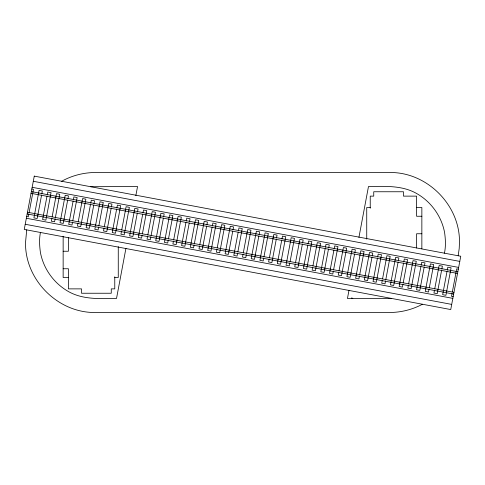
<?xml version="1.0" encoding="UTF-8"?>
<svg xmlns="http://www.w3.org/2000/svg" width="485" height="485" viewBox="0 0 485 485"><rect width="100%" height="100%" fill="white"/><g stroke="black" fill="none" stroke-linecap="round" stroke-linejoin="round"><path stroke-width="0.73" d="M40.437 232.473C39.103 239.105 39.497 245.901 40.431 252.564C43.438 268.423 53.398 282.585 67.257 290.848C82.068 299.882 99.898 298.675 116.515 298.493L125.942 248.302M26.717 229.896L25.529 242.5C24.85 279.924 58.091 313.164 95.521 312.492L389.479 312.492C400.925 312.486 412.347 309.636 422.441 304.24M444.442 253.182C445.897 246.344 445.557 239.311 444.575 232.436C441.562 216.577 431.601 202.409 417.743 194.152C402.932 185.112 385.102 186.325 368.485 186.507L358.93 237.365M458.179 255.759L459.204 248.484L459.471 242.5C460.15 205.076 426.909 171.835 389.479 172.508L95.521 172.508C83.723 172.514 71.962 175.552 61.65 181.263M28.864 213.867L28.306 216.843L26.675 216.534M29.142 212.381L33.477 189.326L31.84 189.017M41.51 195.455L37.181 218.511L33.914 217.892L39.085 190.381L42.347 190.993L41.789 193.97M46.948 196.473L42.613 219.529L45.881 220.141L51.052 192.63L47.785 192.012L47.227 194.988M51.877 218.189L51.319 221.166L54.581 221.778L55.144 218.802M52.156 216.704L56.484 193.648L59.752 194.261L55.423 217.316M67.615 200.36L63.286 223.409L60.019 222.797L65.19 195.285L68.452 195.898L67.894 198.874M73.053 201.378L68.718 224.434L71.986 225.046L72.544 222.069M73.332 199.893L73.89 196.916L77.157 197.534L72.823 220.584M77.982 223.094L77.424 226.071L80.686 226.683L85.857 199.165L82.589 198.553L78.261 221.609M90.452 204.652L86.124 227.701L89.392 228.314L93.72 205.264M90.731 203.16L91.289 200.19L94.557 200.802L93.999 203.779M95.242 227.107L94.824 229.338L98.091 229.951L98.649 226.974M95.521 225.622L99.995 201.821L103.263 202.439L98.928 225.489M104.087 227.998L103.523 230.969L106.791 231.587L111.126 208.532M104.366 226.507L108.695 203.458L111.962 204.07L111.404 207.046M116.558 209.556L112.229 232.606L115.497 233.218L120.662 205.707L117.394 205.094L116.836 208.065M121.486 231.266L120.929 234.243L124.196 234.855L129.368 207.337L126.1 206.725L121.765 229.781M135.842 195.619L137.552 186.507L90.713 186.725M137.231 213.436L132.896 236.492L129.628 235.874L134.8 208.362L138.067 208.974L137.51 211.951M142.663 214.455L138.334 237.511L141.602 238.123L142.16 235.152M142.942 212.97L143.499 209.999L146.767 210.611L142.438 233.661M147.592 236.171L147.034 239.147L150.301 239.76L150.859 236.783M147.87 234.685L152.205 211.63L155.473 212.242L151.138 235.298M163.336 218.341L159.001 241.397L155.733 240.778L160.905 213.267L164.172 213.879L163.615 216.856M168.265 240.057L167.707 243.027L164.439 242.415L169.604 214.897L172.872 215.516L168.544 238.565M173.46 241.033L172.896 244.004L176.164 244.616L181.335 217.104L178.068 216.492L173.739 239.541M185.931 222.585L181.602 245.64L184.87 246.253L189.198 223.203M186.21 221.099L186.767 218.123L190.035 218.741L189.477 221.712M194.127 244.913L193.57 247.89L190.302 247.277L195.473 219.76L198.741 220.372L194.406 243.428M199.565 245.937L199.002 248.908L202.269 249.52L206.604 226.471M199.844 244.446L204.173 221.396L207.441 222.009L206.883 224.985M212.036 227.489L207.707 250.545L210.975 251.157L216.14 223.646L212.873 223.027L212.315 226.004M216.965 249.205L216.407 252.182L219.675 252.794L224.846 225.276L221.578 224.664L217.244 247.72M232.709 231.375L228.374 254.425L225.107 253.813L230.278 226.301L233.546 226.913L232.988 229.884M238.141 232.394L233.812 255.45L237.08 256.062L237.638 253.085M238.42 230.908L238.978 227.932L242.245 228.544L237.917 251.6M243.07 254.11L242.512 257.08L245.78 257.699L246.338 254.722M243.349 252.618L247.683 229.569L250.951 230.181L246.616 253.237M258.814 236.28L254.479 259.329L251.212 258.717L256.383 231.206L259.651 231.818L259.093 234.788M263.743 257.99L263.185 260.966L259.918 260.354L265.083 232.836L268.35 233.449L264.022 256.504M269.175 259.014L268.617 261.985L271.885 262.603L276.214 239.548M269.454 257.523L273.789 234.473L277.056 235.086L276.492 238.062M281.652 240.566L277.317 263.622L280.585 264.234L285.756 236.722L282.488 236.104L281.93 239.081M289.848 262.894L289.29 265.871L286.023 265.259L291.188 237.741L294.456 238.353L290.127 261.409M295.28 263.919L294.722 266.889L297.99 267.508L302.319 244.452M295.559 262.427L299.894 239.378L303.161 239.99L302.598 242.967M307.757 245.471L303.422 268.526L306.69 269.139L311.861 241.627L308.593 241.009L308.036 243.985M312.686 267.187L312.128 270.163L315.395 270.775L320.561 243.258L317.293 242.645L312.964 265.701M325.156 248.744L320.827 271.794L324.095 272.412L328.424 249.357M325.435 247.253L325.999 244.282L329.266 244.895L328.703 247.871M333.862 250.375L329.527 273.431L332.795 274.043L333.353 271.073M334.141 248.89L334.699 245.913L337.966 246.532L333.632 269.581M338.791 272.091L338.233 275.068L341.501 275.68L346.666 248.162L343.398 247.55L339.07 270.606M354.529 254.261L350.2 277.317L346.933 276.699L352.104 249.187L355.372 249.799L354.808 252.776M349 290.236L347.448 298.493L391.571 298.439M359.458 275.977L358.9 278.948L355.632 278.335L360.804 250.818L364.071 251.436L359.737 274.486M371.934 257.529L367.606 280.585L364.338 279.972L369.503 252.455L372.771 253.067L372.213 256.044M377.366 258.553L373.038 281.603L376.305 282.215L381.471 254.704L378.209 254.091L377.645 257.062M382.295 280.263L381.737 283.24L385.005 283.852L385.563 280.876M382.574 278.778L386.909 255.722L390.176 256.341L385.842 279.39M398.039 262.433L393.705 285.489L390.443 284.877L395.608 257.359L398.876 257.971L398.318 260.948M403.471 263.458L399.143 286.508L402.411 287.12L402.968 284.149M403.75 261.967L404.314 258.996L407.576 259.608L403.247 282.658M408.4 285.168L407.843 288.145L411.11 288.757L416.282 261.245L413.014 260.627L408.679 283.683M420.877 266.726L416.548 289.775L419.81 290.394L424.145 267.338M421.156 265.24L421.714 262.264L424.981 262.876L424.423 265.853M429.073 289.054L428.516 292.025L425.248 291.412L430.413 263.901L433.681 264.513L429.352 287.563M434.505 290.072L433.948 293.049L437.215 293.661L441.544 270.606M434.784 288.587L439.119 265.531L442.387 266.144L441.829 269.12M446.982 271.63L442.647 294.68L445.915 295.298L451.086 267.781L447.819 267.168L447.261 270.145M452.081 293.376L451.523 296.347L453.16 296.656M452.359 291.885L456.694 268.835L458.325 269.139M370.237 207.507L366.733 207.507L366.733 239.111M416.603 207.507L421.853 207.507L421.853 248.75M421.853 216.255L416.603 216.255L416.603 196.128L403.478 196.134L403.484 191.757L373.735 191.757L373.735 196.134L370.237 196.128L370.237 208.192M421.853 233.752L416.603 233.752L416.603 247.999M63.147 251.248L68.397 251.248L68.397 237.753M63.147 268.745L68.397 268.745L68.397 288.872L81.522 288.872L81.522 293.243L111.265 293.243L111.265 288.872L114.769 288.872L114.769 276.808M68.397 277.493L63.147 277.499L63.147 236.25M114.763 277.499L118.267 277.499L118.267 246.641M33.295 181.281L459.78 261.403M32.168 187.301L458.652 267.423M31.355 191.599L457.84 271.721M31.034 193.315L457.519 273.443M27.481 212.236L453.966 292.358M27.16 213.952L453.645 294.08M26.348 218.256L452.832 298.378M25.22 224.27L451.705 304.398M351.352 298.008L352.831 298.287M34.265 176.122L24.25 229.429L450.735 309.557L460.75 256.244L34.265 176.122"/></g></svg>
